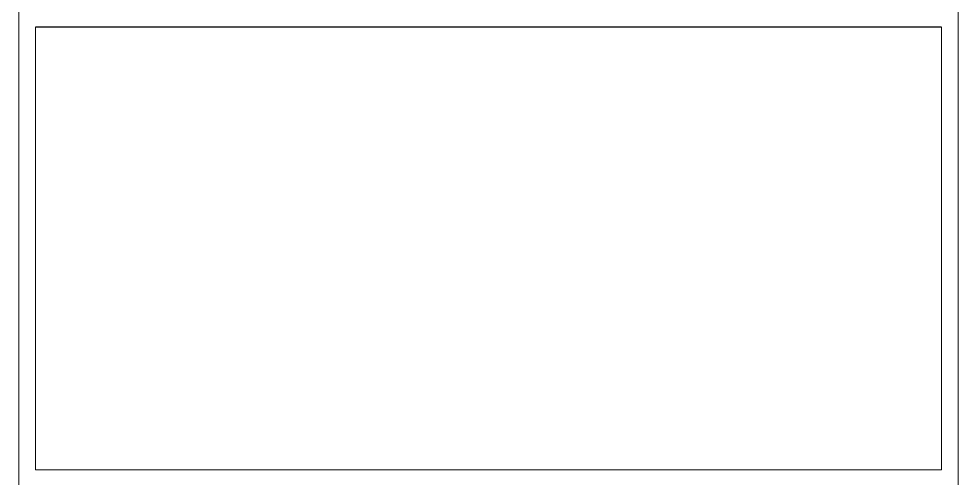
# Model space of a CAD drawing. Header units: inches. Extents: x -1851 to 6314, y -1304 to 4687.
# Drawn here: x 1504.9 to 1594.5, y 1458.4 to 1502.2 of the extents above; entities that cross this region are included whole.
import ezdxf

# ---------------------------------------------------------------- set-up
doc = ezdxf.new("R2010")
doc.units = ezdxf.units.IN
doc.header["$MEASUREMENT"] = 0
doc.layers.add('E-ARRY-TABL', color=9, linetype='Continuous')

# ---------------------------------------------------------------- blocks, each defined once
blk = doc.blocks.new('2.2.1_8 Mid Plan View')
at = {"color": 7, "linetype": 'Continuous', "lineweight": 15}
for p, q in [((3.5556, 2.6804), (0.3011, 2.6804)), ((0.4159, 2.5656), (0.4159, -3.622)), ((3.4408, 2.5656), (0.4159, 2.5656)), ((3.4408, -3.622), (3.4408, 2.5656)), ((0.4159, -3.622), (3.4408, -3.622)), ((0.3011, -3.7368), (3.5556, -3.7368))]:
    blk.add_line(p, q, dxfattribs=at)
blk = doc.blocks.new('A$C1ac49d95')
at = {"layer": 'E-ARRY-TABL'}
blk.add_line((87.938, 1513.343), (1.602, 1513.343), dxfattribs=at)
at = {"layer": 'E-ARRY-TABL', "xscale": 13.95298604562408, "yscale": 13.95298604562408, "zscale": 13.95298604562408, "rotation": 270}
blk.add_blockref('2.2.1_8 Mid Plan View', (52.14, 1519.146), dxfattribs=at)

msp = doc.modelspace()

# ---------------------------------------------------------------- block references
msp.add_blockref('A$C1ac49d95', (1504.91807, -11.95114))

doc.saveas('drawing.dxf')
